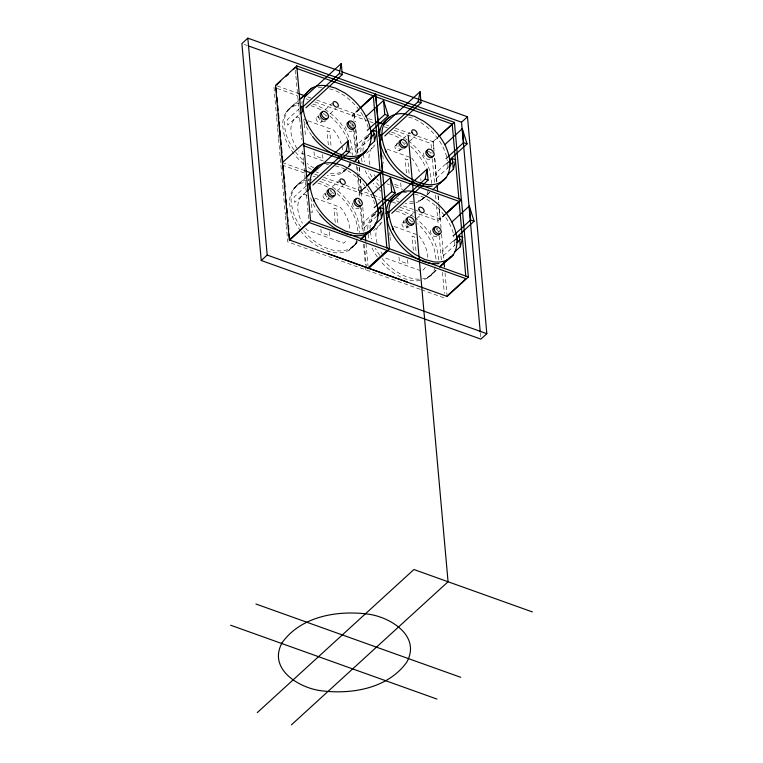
<?xml version="1.0" encoding="UTF-8"?>
<svg xmlns="http://www.w3.org/2000/svg" width="763" height="763" viewBox="0 0 763 763"><rect width="100%" height="100%" fill="white"/><g stroke="black" fill="none" stroke-linecap="round" stroke-linejoin="round"><path stroke-width="0.57" stroke-dasharray="3.81 2.86" d="M288.052 109.901L298.276 100.554M286.506 111.865L298.428 100.964M299.296 108.67L287.165 119.753L287.785 125.075L298.18 115.575M316.807 117.321L318.495 115.776M325.248 109.614L331.991 103.444M320.803 122.223L322.482 120.688M330.074 113.744L335.978 108.356M358.858 109.033L352.058 115.251L352.372 118.761M358.543 109.643L354.299 113.525L355.024 121.727M358.667 109.691L354.413 113.573L355.148 121.765M359.659 109.328L352.859 115.537L353.279 120.22M294.957 187.202L305.181 177.855M293.402 189.167L305.334 178.265M306.192 185.972L294.07 197.054L294.69 202.376L305.944 192.095M366.908 135.766L356.521 145.256L357.141 150.578L369.263 139.505M364.6 139.82L368.014 136.711M366.841 138.103L368.548 136.548M343.655 170.931L351.323 163.931M342.101 172.896L348.062 167.45M348.92 166.706L350.618 165.113M366.574 153.277L376.102 144.569M323.712 194.622L325.391 193.077M332.143 186.916L338.886 180.745M327.699 199.524L329.387 197.989M336.979 191.055L342.883 185.657M395.596 145.523L398.124 143.206M403.188 138.58L409.931 132.419M399.583 150.425L401.271 148.89M409.702 141.184L414.767 136.558M358.953 192.553L364.905 187.116M365.439 186.945L361.195 190.826L360.146 179.114M361.319 190.874L365.563 186.992M359.764 192.839L366.555 186.63M431.381 148.175L430.961 143.492L437.762 137.283M438.305 137.111L433.203 141.775L434.042 151.141M373.813 213.068L363.417 222.558L364.037 227.879L376.159 216.806M371.505 217.121L374.91 214.012M373.86 215.443L375.568 213.888M350.551 248.233L357.37 242.005M348.996 250.197L357.523 242.415M354.108 245.562L357.523 242.453M445.697 163.969L435.301 173.459L435.921 178.78L448.043 167.707M373.593 230.626L383.121 221.919M420.203 200.86L423.608 197.741M422.444 199.133L424.142 197.579M429.254 192.905L427.557 194.498A41.641 26.447 47.6 0 0 428.644 192.81M402.616 222.863L404.304 221.327M410.208 215.929L413.584 212.848M406.603 227.775L408.291 226.229M416.732 218.523L421.786 213.898M445.506 213.812L437.867 220.793L400.079 207.269M445.201 214.413L440.098 219.076L439.059 207.364M445.325 214.46L440.222 219.115L424.543 213.506M452.717 241.308L442.33 250.808L442.941 256.13L455.072 245.057M427.099 278.161L436.474 269.597M429.464 276.483L436.274 270.255M329.482 88.851L334.07 90.11A41.641 26.447 47.6 0 1 368.214 127.583M408.634 117.092L412.173 118.065A41.641 26.447 47.6 0 1 446.317 155.538L447.242 160.898M312.773 104.14L316.883 105.265L325.782 109.91A41.641 26.447 47.6 0 1 351.018 142.738L352.582 151.703A41.641 26.447 47.6 0 1 352.535 155.29M391.562 132.342L395.673 133.468L404.562 138.103M335.329 165.867L340.975 167.412A41.641 26.447 47.6 0 1 374.795 203.864M414.49 194.107L419.078 195.366A41.641 26.447 47.6 0 1 453.212 232.839L453.956 237.121M319.678 181.441L323.779 182.567L331.724 186.706M398.582 209.691L402.692 210.817L411.591 215.452A41.641 26.447 47.6 0 1 413.508 216.749M244.122 44.388L247.489 45.589M277.036 85.866L297.732 93.277M307.737 96.863L311.075 98.055M316.626 100.039L332.191 105.609M338.429 107.85L364.294 117.101M368.577 118.637L374.299 120.688M386.44 125.027L388.749 125.857M395.368 128.232L410.999 133.821M417.647 136.205L433.327 141.813L434.166 151.255M277.284 88.479L297.255 95.633M306.135 98.808L308.357 99.6M315.014 101.984L368.701 121.203M369.807 121.603L373.136 122.795M384.237 126.763L387.566 127.955M394.223 130.339L430.961 143.492M299.153 117.655L296.941 116.863A31.626 20.086 47.6 0 0 298.018 149.91M303.588 119.247L306.917 120.44M308.033 120.831L333.536 129.968A31.626 20.086 47.6 0 1 341.252 143.73M387.242 149.186L410.532 157.521M394.576 184.312L401.033 186.62L400.661 182.405M323.426 161.05L300.136 152.714A31.626 20.086 47.6 0 1 298.705 150.864M387.108 183.854L389.33 184.646M394.872 186.63L402.635 189.405M282.405 162.624L304.637 170.578M314.642 174.164L317.971 175.356M323.531 177.35L339.087 182.91M345.753 185.304L372.43 194.851M373.422 195.204L380.212 197.636M392.43 202.014L395.768 203.206M403.427 205.943L413.432 209.529M414.538 209.92L417.876 211.113M281.967 164.989L305.305 173.344M313.03 176.11L315.253 176.902M321.91 179.286L380.069 200.106M307.165 195.357L303.836 194.164A31.626 20.086 47.6 0 0 302.453 223.292M314.928 198.132L340.432 207.269A31.626 20.086 47.6 0 1 349.692 231.132M394.137 226.487L418.534 235.223A31.626 20.086 47.6 0 1 427.814 258.037M310.503 211.837L312.296 212.476L311.304 201.413M420.632 270.684L385.143 257.98A31.626 20.086 47.6 0 1 383.703 256.12M420.308 289.349L287.756 241.89L286.392 226.668M421.424 289.74L444.762 298.095M436.026 258.924L434.471 249.968A41.641 26.447 47.6 0 0 417.619 223.693M363.283 154.155L364.59 161.651M361.414 158.027L362.167 162.309M370.303 231.504L371.61 239M368.128 234.251L369.244 240.679M350.026 147.917L350.398 150.063M350.77 152.199L351.028 153.668M357.923 230.97L356.369 222.014A41.641 26.447 47.6 0 0 336.817 193.363M480.356 333.193L480.671 336.75M434.796 158.342L436.903 181.937M438.172 196.101L438.801 203.187M438.906 204.37L441.062 228.49M441.586 234.346L443.856 259.83M445.02 272.82L447.128 296.416M434.662 158.17L436.76 181.594M438.01 195.652L438.639 202.672M432.325 158.723L434.519 183.311M435.568 195.023L435.978 199.715M436.503 205.571L438.277 225.476M438.801 231.332L439.116 234.851M439.221 236.025L441.415 260.622M442.464 272.334L444.343 293.412M407.556 259.706L407.928 263.931L399.326 260.841L398.944 256.626M382.807 155.385L383.503 163.139M389.702 232.686L390.007 236.015M390.103 237.121L390.398 240.44M355.777 128.794L357.971 153.392M359.22 167.45L359.85 174.469M360.27 179.162L361.939 197.903M362.778 207.269L364.867 230.693M366.021 243.578L368.004 265.829M355.758 129.92L357.847 153.344M359.106 167.402L359.726 174.431M354.223 130.759L356.311 154.183M357.466 167.068L358.295 176.444M358.4 177.607L360.184 197.522M361.118 208.061L363.207 231.485M364.361 244.37L366.66 270.14M352.792 123.444L353.097 126.963M353.202 128.127L355.606 155.07M356.55 165.609L357.179 172.638M357.284 173.811L359.268 196.062M359.793 201.918L360.002 204.265M360.107 205.428L362.406 231.199M363.55 244.084L365.439 265.162M365.544 266.335L365.858 269.854M322.558 154.45L322.93 158.666L314.327 155.585L313.946 151.37M329.454 231.752L329.835 235.967L321.223 232.887L320.841 228.671M304.408 124.111L305.4 135.175M295.405 70.225L295.825 74.908M295.93 76.081L299.172 112.39M299.687 118.246L301.576 139.324M302.615 151.036L303.455 160.411M303.56 161.575L308.996 222.481M273.955 87.287L276.568 116.567M276.673 117.74L277.513 127.116M277.608 128.279L278.447 137.655M278.552 138.828L284.408 204.417M284.513 205.581L285.352 214.956M285.448 216.129L286.287 225.495M426.841 195.404A41.641 26.447 47.6 0 1 415.606 201.537M413.412 201.785A41.641 26.447 47.6 0 1 407.518 201.537M398.725 199.133A41.641 26.447 47.6 0 1 396.75 198.285M379.106 185.657A41.641 26.447 47.6 0 1 374.776 180.745M372.01 176.987A41.641 26.447 47.6 0 1 368.367 170.931M362.997 151.484A41.641 26.447 47.6 0 1 368.329 136.329M405.525 138.742A41.641 26.447 47.6 0 1 407.442 140.096M408.396 140.812A41.641 26.447 47.6 0 1 429.807 170.941L431.372 179.906A41.641 26.447 47.6 0 1 431.324 183.492M431.705 152.409A4.387 2.785 47.6 0 1 432.344 153.344M404.81 142.786A4.387 2.785 47.6 0 1 405.439 143.711M400.279 148.919A3.29 2.089 47.6 0 1 397.361 150.406A3.29 2.089 47.6 0 1 394.976 146.172A3.29 2.089 47.6 0 1 398.734 146.172M346.497 169.176A41.641 26.447 47.6 0 1 327.174 175.299M318.381 172.896A41.641 26.447 47.6 0 1 316.407 172.056M311.438 169.462A41.641 26.447 47.6 0 1 307.565 166.954M303.798 164.064A41.641 26.447 47.6 0 1 294.442 154.507M293.774 153.659A41.641 26.447 47.6 0 1 284.246 135.423L282.691 126.458A41.641 26.447 47.6 0 1 298.447 104.827M310.884 105.733A41.641 26.447 47.6 0 1 321.29 110.101M329.921 116.062A41.641 26.447 47.6 0 1 348.052 140.592M350.255 161.699A41.641 26.447 47.6 0 1 348.3 166.572M349.988 123.101A4.387 2.785 47.6 0 1 353.689 126.944M352.315 130.616A4.387 2.785 47.6 0 1 348.424 130.816A4.387 2.785 47.6 0 1 345.467 126.467M350.57 125.351A4.387 2.785 47.6 0 1 351.371 126.172M311.8 135.576A41.641 26.447 47.6 0 1 302.987 118.294M301.747 103.453A41.641 26.447 47.6 0 1 302.205 101.298M318.276 87.554A41.641 26.447 47.6 0 1 322.883 87.459M325.41 120.993A4.387 2.785 47.6 0 1 321.07 120.878A4.387 2.785 47.6 0 1 318.61 115.976M323.083 113.468A4.387 2.785 47.6 0 1 326.354 116.338M341.929 146.057A31.626 20.086 47.6 0 1 342.711 150.607M435.663 270.159A41.641 26.447 47.6 0 1 422.626 278.876M419.288 279.182A41.641 26.447 47.6 0 1 381.138 257.236M379.716 255.319A41.641 26.447 47.6 0 1 375.386 248.28M370.017 228.833A41.641 26.447 47.6 0 1 375.348 213.669M414.462 217.445A41.641 26.447 47.6 0 1 436.827 248.29L438.391 257.255A41.641 26.447 47.6 0 1 438.344 260.841M436.102 227.822A4.387 2.785 47.6 0 1 437.933 228.929M439.364 230.693A4.387 2.785 47.6 0 1 439.793 231.666M412.459 221.06A4.387 2.785 47.6 0 1 412.897 222.033M406.813 224.818A3.29 2.089 47.6 0 1 405.544 228.118A3.29 2.089 47.6 0 1 401.92 224.36A3.29 2.089 47.6 0 1 405.077 223.025M435.263 266.964A41.641 26.447 47.6 0 1 422.359 280.116M420.27 280.555A41.641 26.447 47.6 0 1 380.127 260.612M377.351 256.997A41.641 26.447 47.6 0 1 371.543 246.878M367.671 229.31A41.641 26.447 47.6 0 1 374.709 213.793M395.883 210.998A41.641 26.447 47.6 0 1 406.298 215.357M403.274 192.81A41.641 26.447 47.6 0 1 406.698 192.667M454.777 241.804A41.641 26.447 47.6 0 1 454.462 247.679M435.931 228.805A4.387 2.785 47.6 0 1 438.887 233.154M436.808 236.406A4.387 2.785 47.6 0 1 431.734 234.584A4.387 2.785 47.6 0 1 431.295 229.615M409.216 227.069A4.387 2.785 47.6 0 1 404.495 224.503A4.387 2.785 47.6 0 1 404.39 219.992M405.449 222.882A4.387 2.785 47.6 0 1 405.019 221.909M409.025 219.181A4.387 2.785 47.6 0 1 411.782 222.567M383.016 255.166A31.626 20.086 47.6 0 1 380.556 251.256M377.065 243.054A31.626 20.086 47.6 0 1 381.939 222.128M425.382 267.298A31.626 20.086 47.6 0 1 421.739 271.075M357.16 239A41.641 26.447 47.6 0 1 301.337 231.809M300.679 230.96A41.641 26.447 47.6 0 1 291.142 212.724L289.587 203.759A41.641 26.447 47.6 0 1 305.353 182.128M317.78 183.044A41.641 26.447 47.6 0 1 328.195 187.402M357.828 200.85A4.387 2.785 47.6 0 1 360.584 204.246M359.211 207.927A4.387 2.785 47.6 0 1 354.433 207.46A4.387 2.785 47.6 0 1 352.687 202.185M318.696 212.877A41.641 26.447 47.6 0 1 309.892 195.595M308.643 180.764A41.641 26.447 47.6 0 1 309.101 178.599M326.287 164.76A41.641 26.447 47.6 0 1 328.595 164.703M332.315 198.294A4.387 2.785 47.6 0 1 327.966 198.18A4.387 2.785 47.6 0 1 325.505 193.277M330.57 193.02A4.387 2.785 47.6 0 1 331.361 193.85M329.988 190.769A4.387 2.785 47.6 0 1 333.679 194.613M305.601 228.166A31.626 20.086 47.6 0 0 307.041 230.016L343.636 243.12A31.626 20.086 47.6 0 0 347.279 239.344M424.6 197.131A41.641 26.447 47.6 0 1 415.463 202.815M413.365 203.254A41.641 26.447 47.6 0 1 405.277 203.254M398.706 201.67A41.641 26.447 47.6 0 1 396.483 200.85M380.985 191.246A41.641 26.447 47.6 0 1 379.201 189.653M378.419 188.909A41.641 26.447 47.6 0 1 373.221 183.311M370.456 179.696A41.641 26.447 47.6 0 1 364.638 169.577M360.775 152.009A41.641 26.447 47.6 0 1 367.804 136.491M388.987 133.697A41.641 26.447 47.6 0 1 399.392 138.055M410.723 146.391A41.641 26.447 47.6 0 1 425.725 167.507M428.358 189.663A41.641 26.447 47.6 0 1 426.403 194.527M447.871 164.503A41.641 26.447 47.6 0 1 447.719 169.243M428.091 151.055A4.387 2.785 47.6 0 1 431.791 154.899M429.912 159.105A4.387 2.785 47.6 0 1 424.838 157.283A4.387 2.785 47.6 0 1 424.4 152.314M402.32 149.767A4.387 2.785 47.6 0 1 397.599 147.202A4.387 2.785 47.6 0 1 397.494 142.691M402.13 141.88A4.387 2.785 47.6 0 1 404.886 145.266M378.238 180.678A31.626 20.086 47.6 0 1 376.808 178.819M376.121 177.865A31.626 20.086 47.6 0 1 373.66 173.954M369.845 164.579A31.626 20.086 47.6 0 1 375.043 144.817M411.639 157.922A31.626 20.086 47.6 0 1 419.354 171.685M420.814 178.561A31.626 20.086 47.6 0 1 420.918 180.726M350.341 163.702A41.641 26.447 47.6 0 1 328.729 173.335M313.974 168.06A41.641 26.447 47.6 0 1 307.222 163.587M302.653 159.725A41.641 26.447 47.6 0 1 295.329 151.694M293.908 149.767A41.641 26.447 47.6 0 1 285.801 133.449L284.246 124.493A41.641 26.447 47.6 0 1 300.002 102.862M350.293 122.271A4.387 2.785 47.6 0 1 351.228 122.729M353.555 125.142A4.387 2.785 47.6 0 1 353.994 126.114M326.659 115.509A4.387 2.785 47.6 0 1 327.089 116.491M321.004 119.276A3.29 2.089 47.6 0 1 319.735 122.566A3.29 2.089 47.6 0 1 316.111 118.818A3.29 2.089 47.6 0 1 319.277 117.473M319.945 117.969A3.29 2.089 47.6 0 1 320.536 118.589M357.237 241.003A41.641 26.447 47.6 0 1 303.579 230.684M300.803 227.069A41.641 26.447 47.6 0 1 292.696 210.76L291.142 201.794A41.641 26.447 47.6 0 1 306.907 180.163M307.985 180.02A41.641 26.447 47.6 0 1 312.592 179.915M332.678 187.212A41.641 26.447 47.6 0 1 357.923 220.04L359.478 229.005A41.641 26.447 47.6 0 1 359.44 232.591M358.133 200.03A4.387 2.785 47.6 0 1 359.821 201.508M330.293 189.949A4.387 2.785 47.6 0 1 331.228 190.397M333.555 192.81A4.387 2.785 47.6 0 1 333.984 193.792M327.918 196.587A3.29 2.089 47.6 0 1 326.631 199.868A3.29 2.089 47.6 0 1 323.016 196.11A3.29 2.089 47.6 0 1 326.173 194.775M429.569 192.295L427.013 194.632L429.579 192.324M329.75 131.818L327.06 130.854L328.3 144.741L330.989 145.695L329.75 131.818M407.852 159.782L405.163 158.818L406.402 172.696L409.092 173.659L407.852 159.782M336.645 209.119L333.956 208.156L335.195 222.043L337.885 223.006L336.645 209.119M414.748 237.083L412.058 236.12L413.298 249.997L415.988 250.96L414.748 237.083"/><path stroke-width="1.14" d="M301.671 106.219L302.51 111.627L299.907 114.002M308.567 183.521L309.406 188.928L306.812 191.303M370.122 138.713L371.858 137.13L371.238 131.808M380.46 134.422L381.3 139.829L379.564 141.413M377.027 216.015L378.753 214.432L378.133 209.11M387.48 211.771L388.319 217.169L386.583 218.752M448.911 166.916L450.647 165.333L450.027 160.011M303.045 106.715L339.335 73.563L341.271 63.52L304.99 96.682M309.95 184.017L346.24 150.864L348.176 140.821L311.886 173.983M381.834 134.917L418.124 101.765L420.06 91.722L383.77 124.884M388.853 212.267L425.144 179.105L427.08 169.071L390.79 202.224M368.739 146.525L374.538 141.222L376.903 131.56L373.574 130.368L367.776 135.671M375.644 223.826L381.433 218.523L383.808 208.871L380.47 207.67L374.671 212.972M447.528 174.727L453.327 169.424L455.692 159.763L452.354 158.57L446.555 163.873M454.548 252.067L460.347 246.773L462.712 237.112L459.374 235.92L453.575 241.213M367.508 149.167C373.937 139.124 370.961 126.467 366.059 116.453L365.982 116.338A41.641 26.447 47.6 0 0 344.523 92.781L335.625 88.136L326.841 85.733A41.641 26.447 47.6 0 0 306.802 92.771C300.345 102.852 303.369 115.575 308.328 125.609A41.641 26.447 47.6 0 0 329.788 149.167L338.686 153.802L347.48 156.205A41.641 26.447 47.6 0 0 367.508 149.167L355.587 160.068M374.414 226.468C380.842 216.425 377.866 203.769 372.954 193.754L372.888 193.64A41.641 26.447 47.6 0 0 351.419 170.082L342.53 165.437L333.736 163.044A41.641 26.447 47.6 0 0 313.698 170.073C307.251 180.163 310.264 192.877 315.224 202.91A41.641 26.447 47.6 0 0 336.683 226.468L345.582 231.103L354.375 233.507A41.641 26.447 47.6 0 0 374.414 226.468L361.633 238.151M446.298 177.369C452.726 167.326 449.75 154.67 444.839 144.655L444.772 144.541A41.641 26.447 47.6 0 0 423.312 120.983L414.414 116.338L405.62 113.935A41.641 26.447 47.6 0 0 385.582 120.974C379.135 131.055 382.149 143.778 387.118 153.802A41.641 26.447 47.6 0 0 408.577 177.369L417.466 182.004L426.259 184.408A41.641 26.447 47.6 0 0 446.298 177.369L432.669 189.825M453.317 254.718C459.746 244.675 456.77 232.009 451.868 221.995L451.791 221.89A41.641 26.447 47.6 0 0 430.332 198.323L421.434 193.688L412.64 191.284A41.641 26.447 47.6 0 0 392.611 198.323C386.154 208.404 389.178 221.117 394.137 231.151A41.641 26.447 47.6 0 0 415.597 254.708L424.495 259.353L433.279 261.757A41.641 26.447 47.6 0 0 453.317 254.718L439.688 267.174M339.726 71.045L247.832 38.15L241.881 43.586L261.242 260.498L480.881 339.115L486.832 333.679L467.481 116.777L341.967 71.846M446.05 213.64L461.348 199.668L454.443 122.366L296.75 65.914L275.51 85.322L289.311 239.925L447.128 296.416L468.368 277.007L461.462 199.706L303.655 143.215L282.405 162.624M276.502 84.96L280.755 81.078M285.848 76.424L288.395 74.087M293.497 69.433L295.195 67.878M299.134 99.781L311.914 88.136M300.984 98.665L304.389 95.518M300.155 107.879L301.89 106.305M305.973 107.764L342.263 74.602L341.271 63.52M359.707 108.26L373.298 95.833L379.993 170.798M360.241 108.088L375.539 94.116L382.435 171.417L367.146 185.39M360.365 108.136L375.663 94.164L389.454 248.767L368.214 268.175M366.059 116.453L383.522 100.487L388.291 115.699L370.818 131.656M306.03 177.083L318.81 165.437M307.031 176.749L311.294 172.819M313.851 170.521L317.255 167.402A41.641 26.447 47.6 0 0 313.631 170.263M307.06 185.18L308.786 183.606M367.299 130.397L384.771 114.44L383.522 100.487M312.878 185.066L349.168 151.913L348.176 140.821M371.104 136.863L374.423 133.84M378.944 136.081L380.68 134.498M354.032 162.033L365.954 151.131A41.641 26.447 47.6 0 1 337.132 155.766M384.762 135.967L421.052 102.805L420.06 91.722M261.242 260.498L267.193 255.061L247.832 38.15M289.311 239.925L310.551 220.517L296.75 65.914M289.454 240.345L308.996 222.481L466.002 278.686L446.46 296.54M366.602 185.562L380.193 173.144L386.889 248.099M368.968 183.883L382.559 171.465M372.954 193.754L390.427 177.789L395.186 193.001L377.714 208.957M438.611 136.501L452.211 124.083L296.311 68.279M439.154 136.339L454.443 122.366M480.251 332.01L461.529 122.214L467.481 116.777M374.204 207.698L391.667 191.742L390.427 177.789M444.839 144.655L462.311 128.689L467.07 143.902L449.607 159.858M378.009 214.165L381.319 211.141M385.964 213.43L387.699 211.847M446.088 158.599L463.561 142.643L462.311 128.689M360.928 239.305L367.747 233.077M360.928 239.334L372.859 228.442M391.781 213.316L428.072 180.154L427.08 169.071M449.893 165.066L453.203 162.042M367.556 268.299L387.099 250.445M368.357 268.586L387.9 250.731M446.365 213.03L459.107 201.384L303.207 145.58M447.023 212.906L461.462 199.706M451.868 221.995L469.331 206.039L474.09 221.241L456.627 237.207M453.108 235.948L470.58 219.982L469.331 206.039M456.913 242.415L460.232 239.382M439.879 266.516L450.962 256.397A41.641 26.447 47.6 0 1 445.84 261.032M257.274 712.623L413.899 569.522L532.364 611.926M291.437 724.85L448.062 581.749L408.234 135.499M339.335 73.563L342.263 74.602M418.124 101.765L421.052 102.805M248.604 45.99L461.529 122.214M384.771 114.44L388.291 115.699M463.561 142.643L467.07 143.902M298.247 93.458L304.942 95.861M377.637 121.88L383.188 123.873M346.24 150.864L349.168 151.913M425.144 179.105L428.072 180.154M391.667 191.742L395.186 193.001M470.58 219.982L474.09 221.241M305.744 170.979L311.304 172.972M384.533 199.181L390.208 201.213M457.886 242.758L457.047 237.36M310.551 220.517L468.368 277.007M328.119 253.688L407.28 282.024M267.193 255.061L486.832 333.679M255.91 604L460.785 677.334M230.636 625.221L436.98 699.08M385.344 149.453L386.231 152.428L386.145 151.417M392.363 226.802L393.25 229.777L393.164 228.766M306.554 121.25L307.441 124.226L307.355 123.215M313.45 198.552L314.346 201.527L314.251 200.516M379.974 139.829L381.09 146.248A41.641 26.447 47.6 0 0 432.116 186.134M387.06 218.199L387.995 223.549A41.641 26.447 47.6 0 0 421.147 260.622M452.211 124.083L458.897 199.038M459.107 201.384L465.792 276.349M452.354 158.57L453.327 169.424M459.374 235.92L460.347 246.773M437.218 185.485L437.542 189.024M444.095 262.453L444.486 266.916M437.17 186.277L437.59 190.96M373.574 130.368L374.538 141.222M380.47 207.67L381.433 218.523M358.6 160.421L358.81 162.757M365.391 236.549L365.811 241.232M358.476 160.373L358.686 162.719M276.13 87.831L276.549 92.552M276.969 97.273L277.389 101.994M277.703 105.532L278.133 110.253M278.447 113.792L278.867 118.513M279.182 122.051L279.601 126.772M279.916 130.32L280.45 136.215M280.765 139.763L281.185 144.474M281.499 148.022L281.919 152.743M282.234 156.281L282.653 161.003M283.083 165.724L283.502 170.445M283.817 173.983L284.237 178.704M284.551 182.243L284.971 186.964M285.4 191.685L285.715 195.223M286.135 199.944L286.554 204.665M286.869 208.213L287.289 212.934M287.718 217.646L288.032 221.194M288.452 225.915L288.767 229.453M289.187 234.174L289.606 238.895M432.936 156.138A4.387 2.785 47.6 0 1 427.461 155.995A4.387 2.785 47.6 0 1 427.328 150.301M406.04 146.506A4.387 2.785 47.6 0 1 400.174 145.933A4.387 2.785 47.6 0 1 401.262 140.63M336.14 155.366A41.641 26.447 47.6 0 1 312.515 136.529M439.679 234.203A4.387 2.785 47.6 0 1 433.756 232.457A4.387 2.785 47.6 0 1 435.187 227.603M413.06 223.855A4.387 2.785 47.6 0 1 407.576 223.712A4.387 2.785 47.6 0 1 407.452 218.018M439.011 263.435A41.641 26.447 47.6 0 1 422.13 261.032M386.402 213.382A41.641 26.447 47.6 0 1 398.105 194.05M375.606 222.91A41.641 26.447 47.6 0 1 345.134 233.497M344.027 233.068A41.641 26.447 47.6 0 1 319.42 213.831M379.497 136.081A41.641 26.447 47.6 0 1 390.246 117.14M443.351 180.001A41.641 26.447 47.6 0 1 438.944 183.73M354.156 127.936A4.387 2.785 47.6 0 1 348.29 127.364A4.387 2.785 47.6 0 1 349.378 122.061M327.251 118.303A4.387 2.785 47.6 0 1 321.395 117.731A4.387 2.785 47.6 0 1 322.472 112.428M361.052 205.237A4.387 2.785 47.6 0 1 355.186 204.665A4.387 2.785 47.6 0 1 356.273 199.362M334.146 195.605A4.387 2.785 47.6 0 1 328.672 195.462A4.387 2.785 47.6 0 1 328.538 189.777M282.205 642.58C267.403 669.056 299.363 688.36 321.967 690.839C352.077 694.54 387.966 688.36 406.717 662.246C421.529 635.77 389.569 616.456 366.965 613.977C336.845 610.286 300.965 616.466 282.205 642.58M427.261 152.514A4.387 2.785 47.6 0 0 433.403 156.234A4.387 2.785 47.6 0 0 431.267 149.786A4.387 2.785 47.6 0 0 427.261 152.514M400.356 142.891A4.387 2.785 47.6 0 0 406.498 146.61A4.387 2.785 47.6 0 0 404.371 140.154A4.387 2.785 47.6 0 0 400.356 142.891M411.925 132.333A3.29 2.089 47.6 0 0 416.541 135.099A3.29 2.089 47.6 0 0 414.91 130.254A3.29 2.089 47.6 0 0 411.925 132.333M434.281 229.863A4.387 2.785 47.6 0 0 440.423 233.583A4.387 2.785 47.6 0 0 438.286 227.126A4.387 2.785 47.6 0 0 434.281 229.863M407.375 220.23A4.387 2.785 47.6 0 0 413.517 223.96A4.387 2.785 47.6 0 0 411.391 217.503A4.387 2.785 47.6 0 0 407.375 220.23M418.944 209.672A3.29 2.089 47.6 0 0 423.56 212.448A3.29 2.089 47.6 0 0 421.939 207.603A3.29 2.089 47.6 0 0 418.944 209.672M348.472 124.312A4.387 2.785 47.6 0 0 354.614 128.041A4.387 2.785 47.6 0 0 352.477 121.584A4.387 2.785 47.6 0 0 348.472 124.312M321.576 114.688A4.387 2.785 47.6 0 0 327.709 118.408A4.387 2.785 47.6 0 0 325.582 111.951A4.387 2.785 47.6 0 0 321.576 114.688M333.145 104.13A3.29 2.089 47.6 0 0 337.751 106.896A3.29 2.089 47.6 0 0 336.13 102.051A3.29 2.089 47.6 0 0 333.145 104.13M355.367 201.613A4.387 2.785 47.6 0 0 361.509 205.342A4.387 2.785 47.6 0 0 359.383 198.885A4.387 2.785 47.6 0 0 355.367 201.613M328.471 191.99A4.387 2.785 47.6 0 0 334.614 195.709A4.387 2.785 47.6 0 0 332.477 189.253A4.387 2.785 47.6 0 0 328.471 191.99M340.04 181.432A3.29 2.089 47.6 0 0 344.647 184.198A3.29 2.089 47.6 0 0 343.026 179.353A3.29 2.089 47.6 0 0 340.04 181.432"/></g></svg>
